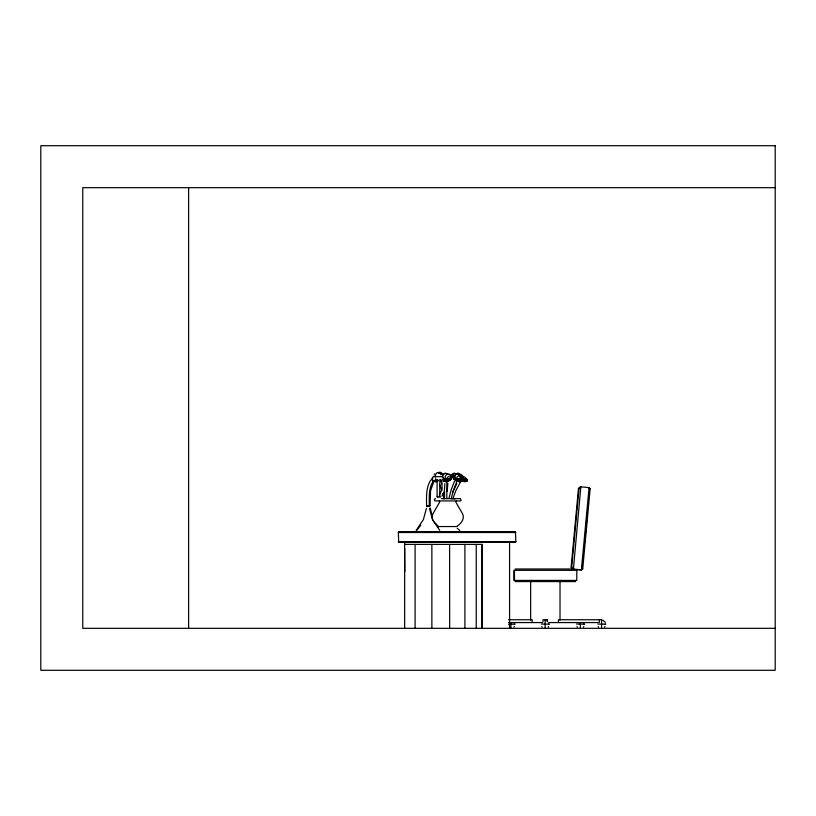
<?xml version="1.0" encoding="UTF-8"?>
<svg xmlns="http://www.w3.org/2000/svg" width="816" height="816" viewBox="0 0 816 816"><rect width="100%" height="100%" fill="white"/><g stroke="black" fill="none" stroke-linecap="round" stroke-linejoin="round"><path stroke-width="1.22" d="M430.124 505.645L430.522 490.865L433.418 482.684M573.403 569.16L580.839 486.846L579.034 488.539L571.7 567.375L573.158 569.119L581.553 569.905L582.593 569.252A2.397 1.693 5.9 0 0 582.726 568.783L590.172 488.784L589.223 487.621L580.247 486.795L578.473 488.488L571.149 567.079L572.118 568.895M590.172 488.784L589.601 488.896A2.397 1.693 5.9 0 0 589.55 488.407L588.469 487.54M416.15 530.4L423.402 519.547L426.431 508.337M417.037 530.043L420.74 525.229M398.361 532.511L398.8 531.848A1.387 0.979 -90 0 1 399.075 531.797L515.151 531.797A1.387 0.979 -90 0 1 515.426 531.848L515.865 541.661L515.233 542.293A1.183 0.836 -90 0 0 515.549 542.212L398.677 542.201L398.361 532.511L515.865 532.511M581.39 569.905L589.06 487.601M582.277 567.467L582.512 564.927M582.981 559.858L583.338 556.063M583.807 550.994L584.042 548.454M584.633 542.12L584.878 539.58M585.46 533.246L585.817 529.441M586.296 524.372L586.643 520.577M587.122 515.508L587.357 512.968M587.948 506.634L588.183 504.094M588.775 497.76L589.009 495.23M439.457 496.291L437.733 497.556L437.203 496.291M439.814 479.777L439.712 495.761M448.953 498.454L451.146 489.906L454.583 480.991M451.177 498.923L453.308 490.589L456.664 481.919M447.199 491.242L447.851 483.225M452.788 498.984L455.787 490.691L460.489 482.052M452.411 492.905L456.827 483.684M430.889 479.941C425.717 487.55 426.554 497.301 426.584 506.012L427.125 506.012M433.225 481.338C428.308 488.611 429.4 497.566 429.308 506.012L426.921 506.012M582.012 569.191L580.961 569.854L577.055 569.497M440.069 493.833L442.18 488.662L441.691 481.817M442.099 495.618L444.312 491.518L444.873 483.643M434.194 474.402L434.653 473.831M513.907 627.106L514.386 626.545M548.117 627.106L548.587 626.545M583.328 627.106L583.797 626.545M604.544 627.106L605.013 626.545M446.933 480.593L445.261 480.828M457.082 526.249C461.162 523.637 465.304 518.201 462.305 513.325L455.736 501.942L456.317 500.942M441.028 496.638L439.906 497.189L439.375 496.638M454.145 499.045L455.297 498.627M467.425 480.899L462.131 480.349M457.337 480.277L456.96 479.278L455.491 479.278L457.337 480.277L455.777 479.329M448.545 480.165L444.567 480.95M461.938 480.145L461.754 480.247A3.131 2.519 3.5 0 1 461.183 480.624M438.029 480.389L436.713 480.716M447.637 480.542L448.729 480.165M433.694 476.768L441.884 476.626L441.242 476.564M444.322 480.4L448.698 480.083L447.413 479.961M444.343 480.502L446.709 480.134M445.363 480.859L446.168 480.726L445.699 480.308M541.345 624.056L549.331 624.148L548.587 624.026M576.555 624.056L584.542 624.148L583.797 624.026M597.771 624.056L605.758 624.148L605.013 624.026M467.323 480.971L462.774 480.491M444.587 481.052L443.261 481.052M575.617 581.573L515.049 581.573M428.716 505.645L430.114 505.645L428.961 505.645M429.206 506.012L428.686 506.012M443.272 481.154L443.873 481.124M428.777 506.012L426.799 506.012M775.2 187.68L82.763 187.68L82.763 628.32L775.2 628.32M435.52 498.627L434.347 499.198L434.897 500.912L460.397 500.942L461.162 500.269L460.499 498.627L441.415 498.627M438.651 526.544L456.848 526.544M398.361 541.661L515.865 541.661M404.654 544.384L482.368 544.384L482.368 628.32M404.654 548.587L404.818 571.669M515.222 568.987L574.178 568.987M508.521 619.742L532.175 619.742L532.175 622.567M601.423 619.742L558.43 619.742L558.43 622.567M508.521 622.567L542.63 622.567M548.648 622.567L598.159 622.567M508.541 624.271L515.12 624.148L514.386 624.026M439.181 500.942L439.763 501.942L433.194 513.325C430.185 518.201 434.336 523.637 438.406 526.249M578.473 488.488L579.034 488.539M571.149 567.079L571.7 567.13M582.155 568.732L582.726 568.783M445.291 480.736L443.139 480.42M464.324 480.226L466.507 480.644M465.14 480.247L466.528 480.542A3.131 0.887 2.2 0 0 466.579 479.237A3.131 0.887 2.2 0 0 461.978 479.176M444.669 480.644L443.159 480.318M515.151 531.797L398.8 531.848A1.387 0.979 90 0 1 399.075 531.797M456.889 480.277L455.338 479.41M461.642 480.206L462.121 480.451A3.131 0.551 -2.6 0 1 457.001 480.981A3.131 0.551 -2.6 0 1 457.827 480.012A3.131 0.551 -2.6 0 1 462.05 480.42M455.777 479.839L458.051 480.471A3.131 2.519 3.5 0 1 456.991 477.115A3.131 2.519 3.5 0 1 460.979 476.054A3.131 2.519 3.5 0 1 462.743 479.186M443.833 479.624L446.107 480.736M443.812 479.726L445.179 480.185M457.939 480.185L453.9 479.298M455.746 479.941L454.41 479.39M602.657 620.078L605.38 622.343M458.602 480.298L459.49 480.808M439.365 494.516L439.814 495.261M440.977 479.737L440.171 479.329M459.367 480.726L453.584 479.165M452.411 476.595L451.911 476.411L456.368 480.063M452.044 476.483L456.695 480.338M452.768 476.993L454.532 478.411M454.798 478.849L452.992 477.34M457.154 528.268L459.836 530.471M452.533 476.921L452.003 476.401M598.138 626.545L598.607 627.106M576.922 626.545L577.391 627.106M541.712 626.545L542.181 627.106M438.212 527.075L435.489 523.291M440.681 480.991L441.895 483.868M440.956 480.083L441.721 481.909M439.783 484.714L441.844 490.589M432.388 517.028L430.267 507.97M442.711 493.66L443.894 498.923M429.461 508.337L432.49 519.547L439.753 530.4M435.428 476.901L435.418 476.544A4.192 2.275 -90 0 1 436.825 472.852A4.192 2.275 -90 0 1 439.232 473.637M601.576 619.936L601.576 628.228M599.321 619.742L599.321 622.567M580.36 622.516L580.36 628.228M560.021 581.573L560.021 620.089M547.383 621.629L547.383 619.742L543.038 619.742L543.038 621.629M547.24 619.742L547.24 621.629M545.149 620.119L545.149 628.228M530.645 581.573L530.645 620.089M514.478 570.323L514.478 580.421M510.949 622.516L510.949 628.228M509.572 542.293L509.572 628.32M481.879 544.384L481.879 628.32M476.238 544.384L476.238 628.32M464.906 544.384L464.906 628.32M449.616 544.384L449.657 628.32M446.821 481.471L446.821 498.709M444.547 491.303L444.547 498.709M437.101 479.788L437.101 496.791M431.868 544.384L431.868 628.32M415.099 544.384L415.099 628.32M404.654 542.293L404.654 628.32M188.608 187.68L188.608 628.32M437.804 480.41A1.469 0.673 -25.4 0 1 437.498 480.175M432.786 480.818A3.131 1.663 11 0 0 437.651 481.165A3.131 0.541 2.9 0 1 435.377 481.042M432.337 478.717A3.131 1.663 11 0 1 432.827 478.441A3.131 1.663 11 0 0 432.347 478.635A3.131 2.519 -1.1 0 1 434.469 476.034M435.071 480.022A3.131 0.541 2.9 0 1 435.846 480.012M437.845 480.053A3.131 2.519 -1.1 0 1 433.429 480.328M443.374 474.371A3.131 0.785 -56.7 0 0 442.598 474.494A3.131 0.785 -56.7 0 1 443.323 474.626M437.672 481.083A3.131 1.663 11 0 1 432.796 480.726M457.694 480.318A1.469 0.653 26.2 0 1 455.44 479.635A1.469 0.653 26.2 0 1 456.113 478.737A1.469 0.653 26.2 0 1 457.796 480.175A3.131 0.551 -2.6 0 1 462.06 480.522A3.131 0.551 -2.6 0 1 457.011 481.093A3.131 0.551 -2.6 0 1 457.837 480.114M459.408 478.441A3.131 1.673 -9.9 0 1 463.396 479.798A3.131 1.673 -9.9 0 1 458.643 481.573A3.131 1.673 -9.9 0 1 458.674 478.717M457.031 479.522A3.131 2.581 44.1 0 1 454.869 477.258A3.131 2.581 44.1 0 0 457.817 479.675M454.777 475.789A3.131 2.581 44.1 0 1 457.419 474.035A3.131 2.581 44.1 0 1 460.326 476.493M456.154 474.524A3.131 1.836 62 0 0 453.288 473.77A3.131 1.836 62 0 0 453.747 477.533A3.131 1.836 62 0 0 456.685 478.941A3.131 1.836 62 0 1 453.818 477.493A3.131 1.836 62 0 1 453.359 473.729A3.131 1.836 62 0 1 456.236 474.484M455.195 478.033A3.131 0.704 57 0 1 454.696 479.155A3.131 0.704 57 0 1 452.135 475.32A3.131 0.704 57 0 1 453.084 474.871A3.131 0.704 57 0 0 452.217 475.269A3.131 0.704 57 0 0 454.787 479.104A3.131 0.704 57 0 0 455.287 477.982M453.543 475.391A3.131 0.704 57 0 1 454.012 476.014M454.461 476.687A3.131 0.704 57 0 1 454.869 477.38A3.131 0.704 57 0 0 454.553 476.636M453.625 475.33A3.131 0.704 57 0 1 454.094 475.952M454.767 476.473A3.131 2.581 44.1 0 1 457.082 473.974A3.131 2.581 44.1 0 1 460.367 476.452M460.775 476.656A3.131 1.907 13.4 0 1 465.763 478.115A3.131 1.907 13.4 0 1 462.784 480.308M464.926 480.369A3.131 1.02 28.3 0 1 464.712 481.644A3.131 1.02 28.3 0 1 461.377 480.359M461.642 480.757A3.131 0.785 52.2 0 0 462.274 480.298A3.131 0.785 52.2 0 1 461.295 480.4M457.001 474.494A3.131 1.448 64.6 0 1 458.245 473.402A3.131 1.448 64.6 0 1 460.265 475.779M458.235 474.79A3.131 2.142 43.2 0 1 462.478 475.636A3.131 2.142 43.2 0 1 462.07 479.4M462.55 479.135A3.131 0.887 2.2 0 1 467.089 479.543A3.131 0.887 2.2 0 1 465.844 480.757A3.131 0.887 2.2 0 1 461.519 480.134M457.082 474.453A3.131 1.448 64.6 0 1 459.541 474.371M459.979 475.014A3.131 1.448 64.6 0 1 460.785 477.227M464.977 480.277A3.131 1.02 28.3 0 1 464.763 481.562A3.131 1.02 28.3 0 1 461.428 480.267M466.517 480.553A3.131 0.887 2.2 0 1 461.927 480.257M446.383 480.338A1.469 0.877 0 0 1 444.179 479.655A1.469 0.877 0 0 1 446.148 478.757A1.469 0.877 0 0 1 446.689 480.196M443.975 478.349A3.131 1.214 33.3 0 1 444.414 480.277M446.668 480.073A3.131 1.958 -40.4 0 1 449.514 476.075A3.131 1.958 -40.4 0 1 451.727 478.4A3.131 1.958 -40.4 0 1 447.362 480.808M449.055 479.543A3.131 2.754 -31.9 0 1 445.199 477.523A3.131 2.754 -31.9 0 1 448.423 474.035A3.131 2.754 -31.9 0 1 451.156 477.258M446.954 478.961A3.131 2.856 21.3 0 1 443.272 477.982M442.598 476.585A3.131 2.856 21.3 0 1 448.025 474.545A3.131 2.856 21.3 0 0 443.884 473.749A3.131 2.856 21.3 0 0 442.976 477.513A3.131 2.856 21.3 0 0 446.964 478.921M445.658 478.635A3.131 2.224 41.1 0 1 442.751 479.288A3.131 2.224 41.1 0 0 445.709 478.584M443.404 474.514A3.131 2.224 41.1 0 0 440.854 474.698A3.131 2.224 41.1 0 1 443.455 474.453M398.993 542.293A1.183 0.836 -90 0 1 398.677 542.212M438.212 473.035A4.192 2.591 -90 0 1 442.088 474.433M437.988 480.889A4.192 2.275 -90 0 1 435.673 478.666M775.2 145.717L40.8 145.717L40.8 670.283L775.2 670.283L775.2 145.717M576.79 570.323L513.876 570.323L513.876 580.421L576.79 580.421L576.79 570.323M432.011 479.074A3.131 1.663 11 0 0 432.001 479.951A3.131 1.663 11 0 1 432.031 478.992M442.313 474.433A3.131 1.907 -61.4 0 0 440.14 473.586A3.131 1.907 -61.4 0 1 442.241 474.402M458.867 481.532A3.131 1.673 -9.9 0 0 463.406 479.41A3.131 1.673 -9.9 0 0 458.663 478.625A3.131 1.673 -9.9 0 0 458.867 481.532M447.188 481.471A3.131 0.959 -29.1 0 0 450.962 478.462A3.131 0.959 -29.1 0 0 446.495 479.961A3.131 0.959 -29.1 0 0 447.137 481.379A3.131 0.959 -29.1 0 0 450.911 478.37A3.131 0.959 -29.1 0 0 446.444 479.869A3.131 0.959 -29.1 0 0 447.188 481.471M445.118 480.226A1.132 0.683 0 0 0 446.821 479.635A1.132 0.683 0 0 0 445.118 479.053A1.132 0.683 0 0 0 445.118 480.226"/></g></svg>
